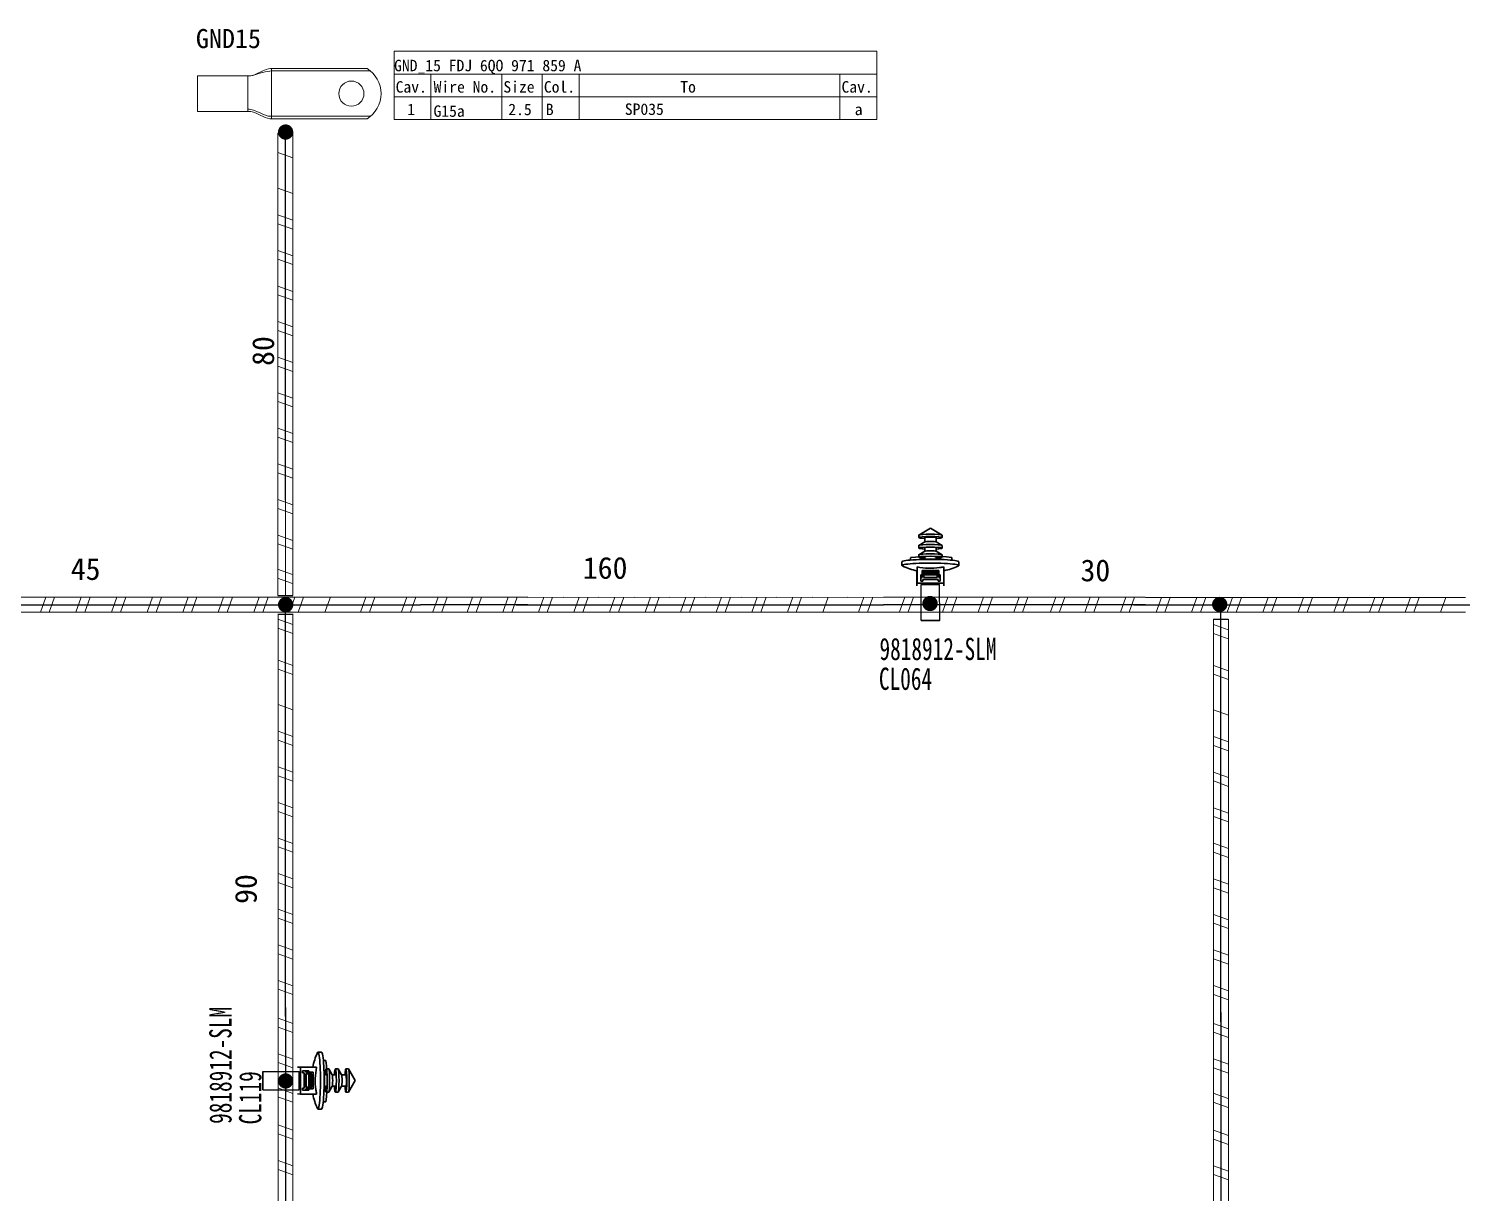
# Model space of a CAD drawing. Header units: millimetres. Extents: x 17 to 3784, y 12 to 1382.
# Drawn here: x 2142 to 2236.9, y 1043.8 to 1120.9 of the extents above; entities that cross this region are included whole.
import ezdxf

# ---------------------------------------------------------------- set-up
doc = ezdxf.new("R2010")
doc.units = ezdxf.units.MM
doc.layers.add('ENT', color=7, linetype='Continuous', lineweight=18)
doc.layers.add('粗实线层', color=7, linetype='Continuous', lineweight=35)
doc.styles.add('FangSong_GB2312_Style', font='simfang.ttf')
doc.styles.add('foton', font='', dxfattribs={"width": 0.7})
doc.styles.get('foton').set_extended_font_data('宋体')

msp = doc.modelspace()

# ---------------------------------------------------------------- hatches: boundary and pattern name
h = msp.add_hatch(color=0)
edge = h.paths.add_edge_path(flags=0)
edge.add_arc((2158.976, 1114.05), 0.507, 180, 540)
h = msp.add_hatch(color=0)
edge = h.paths.add_edge_path(flags=0)
edge.add_arc((2158.979, 1082.775), 0.507, 180, 540)
h = msp.add_hatch(color=0)
edge = h.paths.add_edge_path(flags=0)
edge.add_arc((2201.626, 1082.852), 0.507, 180, 540)
h = msp.add_hatch(color=0)
edge = h.paths.add_edge_path(flags=0)
edge.add_arc((2220.797, 1082.79), 0.507, 180, 540)
h = msp.add_hatch(color=0)
edge = h.paths.add_edge_path(flags=0)
edge.add_arc((2158.979, 1051.259), 0.507, 180, 540)

# ---------------------------------------------------------------- linework, layer by layer
msp.add_line((2158.469, 1113.986), (2159.449, 1113.986))
at = {"color": 0, "lineweight": 35, "ltscale": 0.017883}
for p, q in [((2200.876, 1087.375), (2200.876, 1087.216)), ((2202.427, 1087.375), (2202.427, 1087.216)), ((2163.125, 1052.061), (2162.966, 1052.061)), ((2163.125, 1050.51), (2162.966, 1050.51))]:
    msp.add_line(p, q, dxfattribs=at)
at = {"color": 0, "lineweight": 35, "ltscale": 0.10061}
for p, q in [((2201.652, 1087.839), (2200.885, 1087.385)), ((2163.589, 1051.285), (2163.135, 1052.052))]:
    msp.add_line(p, q, dxfattribs=at)
at = {"color": 0, "lineweight": 35, "ltscale": 0.100609}
for p, q in [((2201.652, 1087.839), (2202.419, 1087.385)), ((2163.589, 1051.285), (2163.135, 1050.518))]:
    msp.add_line(p, q, dxfattribs=at)
at = {"color": 0, "lineweight": 35, "ltscale": 0.019769}
for p, q in [((2200.876, 1086.692), (2200.876, 1086.517)), ((2202.427, 1086.692), (2202.427, 1086.517)), ((2162.442, 1052.061), (2162.267, 1052.061)), ((2162.442, 1050.51), (2162.267, 1050.51))]:
    msp.add_line(p, q, dxfattribs=at)
at = {"color": 0, "lineweight": 35, "ltscale": 0.051179}
for p, q in [((2201.275, 1086.933), (2200.885, 1086.702)), ((2202.029, 1086.933), (2202.419, 1086.702)), ((2162.683, 1051.662), (2162.452, 1052.052)), ((2162.683, 1050.909), (2162.452, 1050.518))]:
    msp.add_line(p, q, dxfattribs=at)
at = {"color": 0, "lineweight": 35, "ltscale": 0.032245}
for p, q in [((2201.271, 1087.216), (2201.271, 1086.931)), ((2202.033, 1087.216), (2202.033, 1086.931)), ((2162.966, 1051.666), (2162.681, 1051.666)), ((2162.966, 1050.905), (2162.681, 1050.905))]:
    msp.add_line(p, q, dxfattribs=at)
at = {"color": 0, "lineweight": 35, "ltscale": 0.029858}
for p, q in [((2201.271, 1086.576), (2201.271, 1086.311)), ((2202.033, 1086.576), (2202.033, 1086.311)), ((2162.326, 1051.666), (2162.061, 1051.666)), ((2162.326, 1050.905), (2162.061, 1050.905))]:
    msp.add_line(p, q, dxfattribs=at)
at = {"color": 0, "lineweight": 35, "ltscale": 0.027679}
for p, q in [((2199.769, 1085.366), (2199.769, 1085.611)), ((2203.534, 1085.366), (2203.534, 1085.611)), ((2161.116, 1053.168), (2161.361, 1053.168)), ((2161.116, 1049.403), (2161.361, 1049.403))]:
    msp.add_line(p, q, dxfattribs=at)
at = {"color": 0, "lineweight": 35, "ltscale": 0.018536}
for p, q in [((2200.876, 1086.073), (2200.876, 1085.909)), ((2161.823, 1052.061), (2161.659, 1052.061))]:
    msp.add_line(p, q, dxfattribs=at)
at = {"color": 0, "lineweight": 35, "ltscale": 0.051178}
for p, q in [((2201.275, 1086.314), (2200.885, 1086.083)), ((2162.064, 1051.662), (2161.833, 1052.052))]:
    msp.add_line(p, q, dxfattribs=at)
at = {"color": 0, "lineweight": 35, "ltscale": 0.02207}
for p, q in [((2201.271, 1085.967), (2201.271, 1085.772)), ((2202.033, 1085.967), (2202.033, 1085.772)), ((2161.718, 1051.666), (2161.522, 1051.666)), ((2161.718, 1050.905), (2161.522, 1050.905))]:
    msp.add_line(p, q, dxfattribs=at)
at = {"color": 0, "lineweight": 35, "ltscale": 0.051177}
for p, q in [((2202.029, 1086.314), (2202.419, 1086.083)), ((2162.064, 1050.909), (2161.833, 1050.518))]:
    msp.add_line(p, q, dxfattribs=at)
at = {"color": 0, "lineweight": 35, "ltscale": 0.01853}
for p, q in [((2202.427, 1086.073), (2202.427, 1085.909)), ((2161.823, 1050.51), (2161.659, 1050.51))]:
    msp.add_line(p, q, dxfattribs=at)
at = {"color": 0, "lineweight": 35, "ltscale": 0.113794}
for p, q in [((2200.762, 1085.021), (2200.762, 1084.013)), ((2160.771, 1052.176), (2159.763, 1052.176))]:
    msp.add_line(p, q, dxfattribs=at)
at = {"color": 0, "lineweight": 35, "ltscale": 0.120856}
for p, q in [((2200.77, 1084.206), (2200.77, 1085.277)), ((2202.542, 1084.205), (2202.542, 1085.276)), ((2159.956, 1052.167), (2161.027, 1052.167)), ((2159.956, 1050.395), (2161.026, 1050.395))]:
    msp.add_line(p, q, dxfattribs=at)
at = {"color": 0, "lineweight": 35, "ltscale": 0.047321}
for p, q in [((2201.014, 1084.758), (2201.014, 1084.338)), ((2202.298, 1084.757), (2202.298, 1084.338)), ((2160.508, 1051.924), (2160.088, 1051.924)), ((2160.507, 1050.639), (2160.088, 1050.639))]:
    msp.add_line(p, q, dxfattribs=at)
at = {"color": 0, "lineweight": 35, "ltscale": 0.010001}
for p, q in [((2201.102, 1084.758), (2201.014, 1084.758)), ((2202.298, 1084.757), (2202.21, 1084.757)), ((2160.508, 1051.835), (2160.508, 1051.924)), ((2160.507, 1050.639), (2160.507, 1050.728))]:
    msp.add_line(p, q, dxfattribs=at)
at = {"color": 0, "lineweight": 35, "ltscale": 0.009064}
for p, q in [((2201.094, 1084.565), (2201.014, 1084.565)), ((2160.315, 1051.843), (2160.315, 1051.924))]:
    msp.add_line(p, q, dxfattribs=at)
at = {"color": 0, "lineweight": 35, "ltscale": 0.021804}
for p, q in [((2201.094, 1084.565), (2201.102, 1084.758)), ((2202.201, 1084.851), (2202.21, 1085.044)), ((2202.201, 1084.564), (2202.21, 1084.757)), ((2202.29, 1084.564), (2202.298, 1084.757)), ((2200.77, 1084.206), (2200.762, 1084.013)), ((2202.542, 1084.205), (2202.534, 1084.012)), ((2159.956, 1052.167), (2159.763, 1052.176)), ((2160.315, 1051.843), (2160.508, 1051.835)), ((2159.956, 1050.395), (2159.763, 1050.404)), ((2160.314, 1050.736), (2160.507, 1050.728)), ((2160.314, 1050.647), (2160.507, 1050.639)), ((2160.601, 1050.736), (2160.794, 1050.728))]:
    msp.add_line(p, q, dxfattribs=at)
at = {"color": 0, "lineweight": 35, "ltscale": 0.032379}
for p, q in [((2201.102, 1085.044), (2201.102, 1084.758)), ((2160.794, 1051.835), (2160.508, 1051.835))]:
    msp.add_line(p, q, dxfattribs=at)
at = {"color": 0, "lineweight": 35, "ltscale": 0.124999}
for p, q in [((2201.102, 1085.044), (2202.21, 1085.044)), ((2160.794, 1051.835), (2160.794, 1050.728))]:
    msp.add_line(p, q, dxfattribs=at)
at = {"color": 0, "lineweight": 35, "ltscale": 0.012045}
for p, q in [((2201.102, 1084.851), (2201.209, 1084.851)), ((2160.601, 1051.835), (2160.601, 1051.728))]:
    msp.add_line(p, q, dxfattribs=at)
at = {"color": 0, "lineweight": 35, "ltscale": 0.004356}
for p, q in [((2201.21, 1084.967), (2201.208, 1084.929)), ((2160.717, 1051.728), (2160.679, 1051.729))]:
    msp.add_line(p, q, dxfattribs=at)
at = {"color": 0, "lineweight": 35, "ltscale": 0.023842}
for p, q in [((2201.208, 1084.929), (2201.21, 1084.717)), ((2160.679, 1051.729), (2160.467, 1051.727))]:
    msp.add_line(p, q, dxfattribs=at)
at = {"color": 0, "lineweight": 35, "ltscale": 0.1}
for p, q in [((2202.096, 1084.967), (2201.21, 1084.967)), ((2202.099, 1084.573), (2201.213, 1084.573)), ((2160.323, 1050.839), (2160.323, 1051.725)), ((2160.717, 1050.842), (2160.717, 1051.728))]:
    msp.add_line(p, q, dxfattribs=at)
at = {"color": 0, "lineweight": 35, "ltscale": 0.010273}
for p, q in [((2201.211, 1084.876), (2201.21, 1084.967)), ((2160.626, 1051.726), (2160.717, 1051.728))]:
    msp.add_line(p, q, dxfattribs=at)
at = {"color": 0, "lineweight": 35, "ltscale": 0.001513}
for p, q in [((2201.214, 1084.883), (2201.211, 1084.87)), ((2160.633, 1051.724), (2160.62, 1051.726))]:
    msp.add_line(p, q, dxfattribs=at)
at = {"color": 0, "lineweight": 35, "ltscale": 0.002853}
for p, q in [((2201.211, 1084.709), (2201.212, 1084.734)), ((2160.459, 1051.726), (2160.484, 1051.725))]:
    msp.add_line(p, q, dxfattribs=at)
at = {"color": 0, "lineweight": 35, "ltscale": 0.018183}
for p, q in [((2201.212, 1084.734), (2201.213, 1084.573)), ((2160.484, 1051.725), (2160.323, 1051.725))]:
    msp.add_line(p, q, dxfattribs=at)
at = {"color": 0, "lineweight": 35, "ltscale": 0.002181}
for p, q in [((2201.213, 1084.754), (2201.214, 1084.773)), ((2202.099, 1084.753), (2202.1, 1084.773)), ((2160.504, 1051.724), (2160.523, 1051.724)), ((2160.503, 1050.838), (2160.523, 1050.838))]:
    msp.add_line(p, q, dxfattribs=at)
at = {"color": 0, "lineweight": 35, "ltscale": 0.019922}
for p, q in [((2201.213, 1084.577), (2201.213, 1084.754)), ((2202.099, 1084.577), (2202.099, 1084.753)), ((2160.327, 1051.724), (2160.504, 1051.724)), ((2160.327, 1050.838), (2160.503, 1050.838))]:
    msp.add_line(p, q, dxfattribs=at)
at = {"color": 0, "lineweight": 35, "ltscale": 0.099999}
for p, q in [((2202.099, 1084.753), (2201.213, 1084.754)), ((2202.099, 1084.577), (2201.213, 1084.577)), ((2160.327, 1050.838), (2160.327, 1051.724)), ((2160.503, 1050.838), (2160.504, 1051.724))]:
    msp.add_line(p, q, dxfattribs=at)
at = {"color": 0, "lineweight": 35, "ltscale": 0.000439867}
for p, q in [((2201.213, 1084.573), (2201.213, 1084.577)), ((2160.323, 1051.725), (2160.327, 1051.724))]:
    msp.add_line(p, q, dxfattribs=at)
at = {"color": 0, "lineweight": 35, "ltscale": 0.099998}
for p, q in [((2202.1, 1084.883), (2201.214, 1084.883)), ((2202.1, 1084.773), (2201.214, 1084.773)), ((2160.523, 1050.838), (2160.523, 1051.724)), ((2160.633, 1050.838), (2160.633, 1051.724))]:
    msp.add_line(p, q, dxfattribs=at)
at = {"color": 0, "lineweight": 35, "ltscale": 0.012451}
for p, q in [((2201.214, 1084.773), (2201.214, 1084.883)), ((2202.1, 1084.773), (2202.1, 1084.883)), ((2201.146, 1084.338), (2201.146, 1084.449)), ((2202.165, 1084.338), (2202.165, 1084.448)), ((2160.088, 1051.791), (2160.199, 1051.791)), ((2160.523, 1051.724), (2160.633, 1051.724)), ((2160.088, 1050.772), (2160.198, 1050.772)), ((2160.523, 1050.838), (2160.633, 1050.838))]:
    msp.add_line(p, q, dxfattribs=at)
at = {"color": 0, "lineweight": 35, "ltscale": 0.009468}
for p, q in [((2202.097, 1084.883), (2202.096, 1084.967)), ((2160.633, 1050.84), (2160.717, 1050.842))]:
    msp.add_line(p, q, dxfattribs=at)
at = {"color": 0, "lineweight": 35, "ltscale": 0.000439834}
for p, q in [((2202.099, 1084.573), (2202.099, 1084.577)), ((2160.323, 1050.839), (2160.327, 1050.838))]:
    msp.add_line(p, q, dxfattribs=at)
at = {"color": 0, "lineweight": 35, "ltscale": 0.01149}
for p, q in [((2202.1, 1084.851), (2202.201, 1084.851)), ((2160.601, 1050.838), (2160.601, 1050.736))]:
    msp.add_line(p, q, dxfattribs=at)
at = {"color": 0, "lineweight": 35, "ltscale": 0.032373}
for p, q in [((2202.201, 1084.851), (2202.201, 1084.564)), ((2202.21, 1085.044), (2202.21, 1084.757)), ((2160.601, 1050.736), (2160.314, 1050.736)), ((2160.794, 1050.728), (2160.507, 1050.728))]:
    msp.add_line(p, q, dxfattribs=at)
at = {"color": 0, "lineweight": 35, "ltscale": 0.01}
for p, q in [((2202.29, 1084.564), (2202.201, 1084.564)), ((2160.314, 1050.647), (2160.314, 1050.736))]:
    msp.add_line(p, q, dxfattribs=at)
at = {"color": 0, "lineweight": 35, "ltscale": 0.025537}
for p, q in [((2202.29, 1084.564), (2202.29, 1084.338)), ((2160.314, 1050.647), (2160.088, 1050.647))]:
    msp.add_line(p, q, dxfattribs=at)
at = {"color": 0, "lineweight": 35, "ltscale": 0.199999}
for p, q in [((2202.542, 1084.205), (2200.77, 1084.206)), ((2159.956, 1050.395), (2159.956, 1052.167))]:
    msp.add_line(p, q, dxfattribs=at)
at = {"color": 0, "lineweight": 35, "ltscale": 0.015}
for p, q in [((2201.014, 1084.338), (2201.146, 1084.338)), ((2160.088, 1051.924), (2160.088, 1051.791))]:
    msp.add_line(p, q, dxfattribs=at)
at = {"color": 0}
for p, q in [((2201.043, 1081.729), (2201.043, 1084.119)), ((2202.265, 1081.729), (2202.262, 1084.118)), ((2158.456, 1083.376), (2159.445, 1083.376)), ((2158.483, 1082.156), (2159.46, 1082.156)), ((2220.391, 1081.811), (2221.367, 1081.811)), ((2157.479, 1051.894), (2159.869, 1051.894)), ((2157.479, 1050.672), (2159.869, 1050.675))]:
    msp.add_line(p, q, dxfattribs=at)
at = {"color": 0, "lineweight": 35, "ltscale": 0.137499}
for p, q in [((2202.262, 1084.118), (2201.043, 1084.119)), ((2202.265, 1081.729), (2201.043, 1081.729)), ((2157.479, 1050.672), (2157.479, 1051.894)), ((2159.869, 1050.675), (2159.869, 1051.894))]:
    msp.add_line(p, q, dxfattribs=at)
at = {"color": 0, "lineweight": 35, "ltscale": 0.012463}
for p, q in [((2201.142, 1084.338), (2201.146, 1084.449)), ((2160.088, 1051.795), (2160.199, 1051.791))]:
    msp.add_line(p, q, dxfattribs=at)
at = {"color": 0, "lineweight": 35, "ltscale": 0.114999}
for p, q in [((2201.146, 1084.449), (2202.165, 1084.448)), ((2160.199, 1051.791), (2160.198, 1050.772))]:
    msp.add_line(p, q, dxfattribs=at)
at = {"color": 0, "lineweight": 35, "ltscale": 0.014999}
for p, q in [((2202.165, 1084.338), (2202.298, 1084.338)), ((2160.088, 1050.772), (2160.088, 1050.639))]:
    msp.add_line(p, q, dxfattribs=at)
at = {"color": 7, "linetype": 'Continuous', "lineweight": 13}
for points in [[(2166.155, 1119.403), (2198.097, 1119.403)], [(2166.155, 1119.403), (2166.155, 1114.89)], [(2198.097, 1119.403), (2198.097, 1114.89)], [(2153.137, 1117.767), (2156.469, 1117.767), (2156.469, 1115.415), (2153.137, 1115.415), (2153.137, 1117.767)], [(2156.601, 1117.772), (2156.762, 1117.795), (2156.906, 1117.841), (2157.053, 1117.913), (2157.477, 1118.106), (2157.7, 1118.191), (2157.848, 1118.236), (2157.986, 1118.256), (2158.038, 1118.258)], [(2158.038, 1118.091), (2157.935, 1118.087), (2157.756, 1118.066), (2157.612, 1118.035), (2157.352, 1117.96), (2157.072, 1117.871), (2156.88, 1117.819), (2156.811, 1117.803), (2156.668, 1117.779)], [(2164.363, 1118.258), (2158.038, 1118.258), (2158.038, 1114.924), (2164.363, 1114.924)], [(2164.593, 1118.091), (2158.038, 1118.091)], [(2166.155, 1117.872), (2198.097, 1117.872)], [(2168.588, 1117.872), (2168.588, 1114.89)], [(2173.296, 1117.872), (2173.296, 1114.89)], [(2175.965, 1117.872), (2175.965, 1114.89)], [(2178.398, 1117.872), (2178.398, 1114.89)], [(2195.664, 1117.872), (2195.664, 1114.89)], [(2166.155, 1116.381), (2198.097, 1116.381)], [(2158.038, 1115.091), (2157.93, 1115.097), (2157.826, 1115.112), (2157.647, 1115.16), (2157.505, 1115.214), (2157.238, 1115.334), (2157.115, 1115.391), (2156.912, 1115.476), (2156.84, 1115.5), (2156.67, 1115.544), (2156.571, 1115.558), (2156.469, 1115.563)], [(2156.669, 1115.403), (2156.85, 1115.365), (2157.017, 1115.304), (2157.196, 1115.216), (2157.632, 1115.022), (2157.788, 1114.965), (2157.931, 1114.932), (2158.038, 1114.924)], [(2158.038, 1115.091), (2164.593, 1115.091)], [(2166.155, 1114.89), (2198.097, 1114.89)]]:
    msp.add_lwpolyline(points, dxfattribs=at)
at = {"color": 7, "linetype": 'Continuous', "lineweight": 0}
for points in [[(2158.47, 1111.632), (2158.469, 1113.986)], [(2159.449, 1113.986), (2159.45, 1111.632)], [(2158.469, 1112.691), (2159.45, 1112.338)], [(2158.47, 1109.277), (2158.469, 1111.632)], [(2159.449, 1111.632), (2159.45, 1109.277)], [(2158.469, 1110.337), (2159.45, 1109.984)], [(2158.47, 1106.923), (2158.469, 1109.277)], [(2159.449, 1109.277), (2159.45, 1106.923)], [(2158.469, 1108.571), (2159.45, 1108.218)], [(2158.469, 1107.983), (2159.45, 1107.629)], [(2158.47, 1104.569), (2158.469, 1106.923)], [(2159.449, 1106.923), (2159.45, 1104.569)], [(2158.469, 1106.217), (2159.45, 1105.864)], [(2158.469, 1105.628), (2159.45, 1105.275)], [(2158.47, 1102.214), (2158.469, 1104.569)], [(2159.449, 1104.569), (2159.45, 1102.214)], [(2158.469, 1103.862), (2159.45, 1103.509)], [(2158.469, 1103.274), (2159.45, 1102.921)], [(2158.47, 1099.86), (2158.469, 1102.214)], [(2159.449, 1102.214), (2159.45, 1099.86)], [(2158.469, 1101.508), (2159.45, 1101.155)], [(2158.469, 1100.919), (2159.45, 1100.566)], [(2158.469, 1099.154), (2159.45, 1098.801)], [(2158.469, 1098.565), (2159.45, 1098.212)]]:
    msp.add_lwpolyline(points, dxfattribs=at)
at = {"color": 0, "linetype": 'Continuous', "lineweight": 13}
for points in [[(2158.959, 1113.986), (2158.959, 1090.476)], [(2158.959, 1090.441), (2158.959, 1083.347)], [(2165.585, 1082.773), (2142.074, 1082.773)], [(2174.994, 1082.771), (2167.901, 1082.771)], [(2198.539, 1082.771), (2175.029, 1082.771)], [(2215.871, 1082.771), (2198.539, 1082.771)], [(2239.418, 1082.769), (2215.908, 1082.769)], [(2158.974, 1079.811), (2158.974, 1056.3)], [(2220.881, 1079.466), (2220.881, 1055.955)], [(2158.973, 1056.118), (2158.973, 1038.787)], [(2220.881, 1055.773), (2220.881, 1038.442)]]:
    msp.add_lwpolyline(points, dxfattribs=at)
at = {"color": 0, "linetype": 'Continuous', "lineweight": 25}
for points in [[(2158.959, 1089.69), (2158.959, 1113.986)], [(2141.289, 1082.773), (2167.911, 1082.773)], [(2158.974, 1055.515), (2158.974, 1083.035)], [(2175.003, 1082.771), (2167.901, 1082.771)], [(2174.243, 1082.771), (2198.539, 1082.771)], [(2215.879, 1082.771), (2198.539, 1082.771)], [(2215.122, 1082.769), (2239.418, 1082.769)], [(2220.881, 1055.17), (2220.881, 1082.74)], [(2158.973, 1056.127), (2158.973, 1038.787)], [(2220.881, 1055.782), (2220.881, 1038.442)]]:
    msp.add_lwpolyline(points, dxfattribs=at)
at = {"color": 0, "linetype": 'Continuous', "lineweight": 0}
for points in [[(2158.47, 1097.506), (2158.469, 1099.86)], [(2159.449, 1099.86), (2159.45, 1097.506)], [(2158.47, 1095.151), (2158.469, 1097.506)], [(2159.449, 1097.506), (2159.45, 1095.151)], [(2158.469, 1096.799), (2159.45, 1096.446)], [(2158.469, 1096.211), (2159.45, 1095.858)], [(2158.47, 1092.797), (2158.469, 1095.151)], [(2159.449, 1095.151), (2159.45, 1092.797)], [(2158.469, 1094.445), (2159.45, 1094.092)], [(2158.469, 1093.856), (2159.45, 1093.503)], [(2158.47, 1090.443), (2158.469, 1092.797)], [(2159.449, 1092.797), (2159.45, 1090.443)], [(2158.469, 1092.091), (2159.45, 1091.737)], [(2158.469, 1091.502), (2159.45, 1091.149)], [(2158.469, 1088.089), (2158.469, 1090.443)], [(2159.45, 1090.443), (2159.45, 1088.089)], [(2159.45, 1089.384), (2158.469, 1089.737)], [(2159.45, 1088.795), (2158.469, 1089.148)], [(2158.469, 1085.735), (2158.469, 1088.089)], [(2159.45, 1087.03), (2158.469, 1087.383)], [(2159.45, 1088.089), (2159.45, 1085.735)], [(2159.45, 1086.441), (2158.469, 1086.794)], [(2158.469, 1083.38), (2158.469, 1085.735)], [(2159.45, 1085.735), (2159.45, 1083.38)], [(2159.43, 1084.763), (2158.449, 1085.116)], [(2159.43, 1084.174), (2158.449, 1084.527)], [(2139.541, 1083.264), (2142.438, 1083.264)], [(2142.041, 1083.262), (2144.396, 1083.263)], [(2143.101, 1083.263), (2142.748, 1082.282)], [(2143.689, 1083.263), (2143.336, 1082.282)], [(2144.396, 1083.262), (2146.75, 1083.263)], [(2145.455, 1083.263), (2145.102, 1082.282)], [(2146.044, 1083.263), (2145.691, 1082.282)], [(2146.75, 1083.262), (2149.104, 1083.263)], [(2147.809, 1083.263), (2147.456, 1082.282)], [(2148.398, 1083.263), (2148.045, 1082.282)], [(2149.104, 1083.262), (2151.459, 1083.263)], [(2150.164, 1083.263), (2149.811, 1082.282)], [(2150.752, 1083.263), (2150.399, 1082.282)], [(2151.459, 1083.262), (2153.813, 1083.263)], [(2152.518, 1083.263), (2152.165, 1082.282)], [(2153.107, 1083.263), (2152.754, 1082.282)], [(2153.813, 1083.262), (2156.167, 1083.263)], [(2154.873, 1083.263), (2154.519, 1082.282)], [(2155.461, 1083.263), (2155.108, 1082.282)], [(2156.167, 1083.262), (2158.522, 1083.263)], [(2157.227, 1083.263), (2156.874, 1082.282)], [(2157.815, 1083.263), (2157.462, 1082.282)], [(2158.522, 1083.262), (2160.876, 1083.263)], [(2159.581, 1083.263), (2159.228, 1082.282)], [(2160.17, 1083.263), (2159.817, 1082.282)], [(2160.876, 1083.262), (2163.23, 1083.263)], [(2161.936, 1083.263), (2161.582, 1082.282)], [(2163.23, 1083.262), (2165.585, 1083.263)], [(2164.29, 1083.263), (2163.937, 1082.282)], [(2164.878, 1083.263), (2164.527, 1082.282)], [(2165.585, 1083.263), (2167.939, 1083.263)], [(2166.645, 1082.294), (2166.998, 1083.275)], [(2167.233, 1082.294), (2167.587, 1083.275)], [(2167.933, 1083.262), (2170.288, 1083.262)], [(2168.727, 1082.3), (2169.08, 1083.281)], [(2169.316, 1082.3), (2169.669, 1083.281)], [(2170.288, 1083.262), (2172.642, 1083.262)], [(2170.994, 1082.281), (2171.347, 1083.262)], [(2171.583, 1082.281), (2171.936, 1083.262)], [(2172.642, 1083.262), (2174.997, 1083.262)], [(2173.348, 1082.281), (2173.702, 1083.262)], [(2173.937, 1082.281), (2174.29, 1083.262)], [(2174.996, 1083.261), (2177.35, 1083.262)], [(2176.055, 1083.262), (2175.702, 1082.281)], [(2176.644, 1083.262), (2176.291, 1082.281)], [(2177.35, 1083.261), (2179.704, 1083.262)], [(2178.41, 1083.262), (2178.056, 1082.281)], [(2178.998, 1083.262), (2178.645, 1082.281)], [(2179.704, 1083.261), (2182.059, 1083.262)], [(2180.764, 1083.262), (2180.411, 1082.281)], [(2181.353, 1083.262), (2180.999, 1082.281)], [(2182.059, 1083.261), (2184.413, 1083.262)], [(2183.118, 1083.262), (2182.765, 1082.281)], [(2183.707, 1083.262), (2183.354, 1082.281)], [(2184.413, 1083.261), (2186.768, 1083.262)], [(2185.473, 1083.262), (2185.119, 1082.281)], [(2186.061, 1083.262), (2185.708, 1082.281)], [(2186.768, 1083.261), (2189.122, 1083.262)], [(2187.827, 1083.262), (2187.474, 1082.281)], [(2188.416, 1083.262), (2188.062, 1082.281)], [(2189.122, 1083.261), (2191.476, 1083.262)], [(2190.181, 1083.262), (2189.828, 1082.281)], [(2190.77, 1083.262), (2190.417, 1082.281)], [(2191.476, 1083.261), (2193.831, 1083.262)], [(2192.536, 1083.262), (2192.183, 1082.281)], [(2193.124, 1083.262), (2192.771, 1082.281)], [(2193.831, 1083.261), (2196.185, 1083.262)], [(2194.89, 1083.262), (2194.537, 1082.281)], [(2196.185, 1083.261), (2198.539, 1083.262)], [(2197.244, 1083.262), (2196.891, 1082.281)], [(2197.833, 1083.262), (2197.481, 1082.281)], [(2198.539, 1083.262), (2200.894, 1083.262)], [(2199.599, 1082.293), (2199.953, 1083.274)], [(2200.188, 1082.293), (2200.541, 1083.274)], [(2200.739, 1083.262), (2204.101, 1083.262)], [(2202.453, 1082.281), (2202.807, 1083.262)], [(2203.042, 1082.281), (2203.395, 1083.262)], [(2204.101, 1083.262), (2206.456, 1083.262)], [(2204.808, 1082.281), (2205.161, 1083.262)], [(2205.396, 1082.281), (2205.749, 1083.262)], [(2206.456, 1083.262), (2208.81, 1083.262)], [(2207.162, 1082.281), (2207.515, 1083.262)], [(2207.751, 1082.281), (2208.104, 1083.262)], [(2208.81, 1083.262), (2211.164, 1083.262)], [(2209.604, 1082.3), (2209.957, 1083.281)], [(2210.193, 1082.3), (2210.546, 1083.281)], [(2211.164, 1083.262), (2213.519, 1083.262)], [(2211.871, 1082.281), (2212.224, 1083.262)], [(2212.459, 1082.281), (2212.813, 1083.262)], [(2213.519, 1083.262), (2215.873, 1083.262)], [(2214.225, 1082.281), (2214.578, 1083.262)], [(2214.814, 1082.281), (2215.167, 1083.262)], [(2215.875, 1083.258), (2218.229, 1083.259)], [(2216.934, 1083.259), (2216.581, 1082.278)], [(2217.523, 1083.259), (2217.17, 1082.278)], [(2218.229, 1083.258), (2220.584, 1083.259)], [(2219.289, 1083.259), (2218.936, 1082.278)], [(2219.877, 1083.259), (2219.524, 1082.278)], [(2220.584, 1083.258), (2222.938, 1083.259)], [(2221.643, 1083.259), (2221.29, 1082.278)], [(2222.232, 1083.259), (2221.878, 1082.278)], [(2222.938, 1083.258), (2225.292, 1083.259)], [(2223.997, 1083.259), (2223.644, 1082.278)], [(2224.586, 1083.259), (2224.233, 1082.278)], [(2225.292, 1083.258), (2227.647, 1083.259)], [(2226.352, 1083.259), (2225.999, 1082.278)], [(2226.94, 1083.259), (2226.587, 1082.278)], [(2227.647, 1083.258), (2230.001, 1083.259)], [(2228.706, 1083.259), (2228.353, 1082.278)], [(2229.295, 1083.259), (2228.942, 1082.278)], [(2230.001, 1083.258), (2232.355, 1083.259)], [(2231.06, 1083.259), (2230.707, 1082.278)], [(2231.649, 1083.259), (2231.296, 1082.278)], [(2232.355, 1083.258), (2234.71, 1083.259)], [(2233.415, 1083.259), (2233.062, 1082.278)], [(2234.003, 1083.259), (2233.65, 1082.278)], [(2234.71, 1083.258), (2237.064, 1083.259)], [(2235.769, 1083.259), (2235.416, 1082.278)], [(2142.181, 1082.283), (2139.541, 1082.283)], [(2144.396, 1082.283), (2142.041, 1082.282)], [(2146.75, 1082.283), (2144.396, 1082.282)], [(2149.104, 1082.283), (2146.75, 1082.282)], [(2151.459, 1082.283), (2149.104, 1082.282)], [(2153.813, 1082.283), (2151.459, 1082.282)], [(2156.167, 1082.283), (2153.813, 1082.282)], [(2158.522, 1082.283), (2156.167, 1082.282)], [(2159.452, 1081.46), (2158.471, 1081.813)], [(2158.483, 1079.811), (2158.483, 1082.165)], [(2160.876, 1082.283), (2158.522, 1082.282)], [(2159.464, 1082.165), (2159.464, 1079.811)], [(2163.23, 1082.283), (2160.876, 1082.282)], [(2165.585, 1082.283), (2163.23, 1082.282)], [(2167.939, 1082.282), (2165.585, 1082.282)], [(2170.288, 1082.281), (2167.933, 1082.281)], [(2172.642, 1082.281), (2170.288, 1082.281)], [(2174.997, 1082.281), (2172.642, 1082.281)], [(2177.35, 1082.282), (2174.996, 1082.281)], [(2179.704, 1082.282), (2177.35, 1082.281)], [(2182.059, 1082.282), (2179.704, 1082.281)], [(2184.413, 1082.282), (2182.059, 1082.281)], [(2186.768, 1082.282), (2184.413, 1082.281)], [(2189.122, 1082.282), (2186.768, 1082.281)], [(2191.476, 1082.282), (2189.122, 1082.281)], [(2193.831, 1082.282), (2191.476, 1082.281)], [(2196.185, 1082.282), (2193.831, 1082.281)], [(2198.539, 1082.282), (2196.185, 1082.281)], [(2200.894, 1082.281), (2198.539, 1082.281)], [(2204.101, 1082.281), (2200.658, 1082.281)], [(2206.456, 1082.281), (2204.101, 1082.281)], [(2208.81, 1082.281), (2206.456, 1082.281)], [(2211.164, 1082.281), (2208.81, 1082.281)], [(2213.519, 1082.281), (2211.164, 1082.281)], [(2215.873, 1082.281), (2213.519, 1082.281)], [(2218.229, 1082.28), (2215.875, 1082.278)], [(2220.584, 1082.28), (2218.229, 1082.278)], [(2220.391, 1079.466), (2220.391, 1081.82)], [(2222.938, 1082.28), (2220.584, 1082.278)], [(2221.372, 1081.82), (2221.372, 1079.466)], [(2225.292, 1082.28), (2222.938, 1082.278)], [(2227.647, 1082.28), (2225.292, 1082.278)], [(2230.001, 1082.28), (2227.647, 1082.278)], [(2232.355, 1082.28), (2230.001, 1082.278)], [(2234.71, 1082.28), (2232.355, 1082.278)], [(2237.064, 1082.28), (2234.71, 1082.278)], [(2159.452, 1080.871), (2158.471, 1081.224)], [(2221.359, 1081.115), (2220.378, 1081.468)], [(2221.359, 1080.526), (2220.378, 1080.879)], [(2158.484, 1077.457), (2158.483, 1079.811)], [(2159.463, 1079.811), (2159.464, 1077.457)], [(2158.483, 1079.105), (2159.464, 1078.753)], [(2220.392, 1077.112), (2220.391, 1079.466)], [(2221.37, 1079.466), (2221.372, 1077.112)], [(2158.483, 1078.516), (2159.464, 1078.163)], [(2220.391, 1078.76), (2221.372, 1078.408)], [(2220.391, 1078.171), (2221.372, 1077.818)], [(2158.484, 1075.102), (2158.483, 1077.457)], [(2159.463, 1077.457), (2159.464, 1075.102)], [(2220.392, 1074.757), (2220.391, 1077.112)], [(2221.37, 1077.112), (2221.372, 1074.757)], [(2158.483, 1076.162), (2159.464, 1075.809)], [(2158.484, 1072.748), (2158.483, 1075.102)], [(2159.463, 1075.102), (2159.464, 1072.748)], [(2220.391, 1075.817), (2221.372, 1075.463)], [(2158.483, 1074.396), (2159.464, 1074.043)], [(2220.392, 1072.403), (2220.391, 1074.757)], [(2221.37, 1074.757), (2221.372, 1072.403)], [(2158.483, 1073.807), (2159.464, 1073.454)], [(2220.391, 1074.051), (2221.372, 1073.698)], [(2220.391, 1073.462), (2221.372, 1073.109)], [(2158.484, 1070.394), (2158.483, 1072.748)], [(2159.463, 1072.748), (2159.464, 1070.394)], [(2220.392, 1070.048), (2220.391, 1072.403)], [(2221.37, 1072.403), (2221.372, 1070.048)], [(2158.483, 1072.042), (2159.464, 1071.688)], [(2158.483, 1071.453), (2159.464, 1071.1)], [(2220.391, 1071.697), (2221.372, 1071.343)], [(2158.484, 1068.039), (2158.483, 1070.394)], [(2159.463, 1070.394), (2159.464, 1068.039)], [(2220.391, 1071.108), (2221.372, 1070.755)], [(2158.483, 1069.687), (2159.464, 1069.334)], [(2220.392, 1067.694), (2220.391, 1070.048)], [(2220.391, 1069.342), (2221.372, 1068.989)], [(2221.37, 1070.048), (2221.372, 1067.694)], [(2158.483, 1069.099), (2159.464, 1068.746)], [(2220.391, 1068.754), (2221.372, 1068.4)], [(2158.484, 1065.685), (2158.483, 1068.039)], [(2159.463, 1068.039), (2159.464, 1065.685)], [(2220.392, 1065.34), (2220.391, 1067.694)], [(2221.37, 1067.694), (2221.372, 1065.34)], [(2158.483, 1067.333), (2159.464, 1066.98)], [(2158.483, 1066.744), (2159.464, 1066.391)], [(2220.391, 1066.988), (2221.372, 1066.635)], [(2158.484, 1063.331), (2158.483, 1065.685)], [(2159.463, 1065.685), (2159.464, 1063.331)], [(2220.391, 1066.399), (2221.372, 1066.046)], [(2158.483, 1064.979), (2159.464, 1064.625)], [(2220.392, 1062.985), (2220.391, 1065.34)], [(2220.391, 1064.633), (2221.372, 1064.28)], [(2221.37, 1065.34), (2221.372, 1062.985)], [(2158.483, 1064.39), (2159.464, 1064.037)], [(2220.391, 1064.045), (2221.372, 1063.692)], [(2158.484, 1060.976), (2158.483, 1063.331)], [(2159.463, 1063.331), (2159.464, 1060.976)], [(2220.392, 1060.631), (2220.391, 1062.985)], [(2221.37, 1062.985), (2221.372, 1060.631)], [(2158.483, 1062.624), (2159.464, 1062.271)], [(2158.483, 1062.036), (2159.464, 1061.682)], [(2220.391, 1062.279), (2221.372, 1061.926)], [(2158.484, 1058.622), (2158.483, 1060.976)], [(2159.463, 1060.976), (2159.464, 1058.622)], [(2220.391, 1061.691), (2221.372, 1061.337)], [(2158.483, 1060.27), (2159.464, 1059.917)], [(2220.392, 1058.277), (2220.391, 1060.631)], [(2220.391, 1059.925), (2221.372, 1059.572)], [(2221.37, 1060.631), (2221.372, 1058.277)], [(2158.483, 1059.681), (2159.464, 1059.328)], [(2220.391, 1059.336), (2221.372, 1058.983)], [(2158.484, 1056.267), (2158.483, 1058.622)], [(2159.463, 1058.622), (2159.464, 1056.267)], [(2220.392, 1055.922), (2220.391, 1058.277)], [(2221.37, 1058.277), (2221.372, 1055.922)], [(2158.483, 1057.915), (2159.464, 1057.562)], [(2158.483, 1057.327), (2159.464, 1056.974)], [(2220.391, 1057.57), (2221.372, 1057.217)], [(2158.483, 1053.767), (2158.483, 1056.664)], [(2159.464, 1056.407), (2159.464, 1053.767)], [(2220.39, 1053.422), (2220.39, 1056.319)], [(2220.391, 1056.982), (2221.372, 1056.629)], [(2221.371, 1056.062), (2221.371, 1053.422)], [(2159.464, 1055.062), (2158.483, 1055.415)], [(2159.464, 1054.473), (2158.483, 1054.826)], [(2221.371, 1054.717), (2220.39, 1055.07)], [(2221.371, 1054.128), (2220.39, 1054.481)], [(2158.483, 1051.412), (2158.483, 1053.767)], [(2159.464, 1053.767), (2159.464, 1051.412)], [(2220.39, 1051.067), (2220.39, 1053.422)], [(2221.371, 1053.422), (2221.371, 1051.067)], [(2159.464, 1052.707), (2158.483, 1053.06)], [(2159.464, 1052.119), (2158.483, 1052.472)], [(2221.371, 1052.362), (2220.39, 1052.715)], [(2158.483, 1049.058), (2158.483, 1051.412)], [(2159.464, 1051.412), (2159.464, 1049.058)], [(2221.371, 1051.774), (2220.39, 1052.127)], [(2159.444, 1050.44), (2158.463, 1050.794)], [(2221.352, 1050.095), (2220.371, 1050.449)], [(2220.39, 1048.713), (2220.39, 1051.067)], [(2221.371, 1051.067), (2221.371, 1048.713)], [(2159.444, 1049.852), (2158.463, 1050.205)], [(2221.352, 1049.507), (2220.371, 1049.86)], [(2158.483, 1046.704), (2158.483, 1049.058)], [(2159.464, 1049.058), (2159.464, 1046.704)], [(2220.39, 1046.359), (2220.39, 1048.713)], [(2221.371, 1048.713), (2221.371, 1046.359)], [(2159.464, 1047.999), (2158.483, 1048.352)], [(2159.464, 1047.41), (2158.483, 1047.763)], [(2221.371, 1047.653), (2220.39, 1048.007)], [(2158.483, 1044.349), (2158.483, 1046.704)], [(2159.464, 1046.704), (2159.464, 1044.349)], [(2221.371, 1047.065), (2220.39, 1047.418)], [(2159.464, 1045.644), (2158.483, 1045.997)], [(2220.39, 1044.004), (2220.39, 1046.359)], [(2221.371, 1045.299), (2220.39, 1045.652)], [(2221.371, 1046.359), (2221.371, 1044.004)], [(2159.464, 1045.056), (2158.483, 1045.409)], [(2221.371, 1044.711), (2220.39, 1045.064)], [(2158.483, 1040.987), (2158.483, 1044.349)], [(2159.464, 1044.349), (2159.464, 1040.906)], [(2220.39, 1040.642), (2220.39, 1044.004)], [(2221.371, 1044.004), (2221.371, 1040.561)]]:
    msp.add_lwpolyline(points, dxfattribs=at)
at = {"color": 0, "lineweight": 35}
for points in [[(2200.764, 1085.021), (2200.764, 1085.021), (2200.765, 1085.022), (2200.765, 1085.028), (2200.77, 1085.277)], [(2160.771, 1052.173), (2160.771, 1052.173), (2160.772, 1052.172), (2160.779, 1052.172), (2161.027, 1052.167)]]:
    msp.add_lwpolyline(points, dxfattribs=at)
at = {"color": 7, "linetype": 'Continuous', "lineweight": 13}
msp.add_circle((2163.33, 1116.591), 0.833, dxfattribs=at)
for centre, radius, start, end in [((2156.473, 1119.381), 1.615, 270, 277), ((2163.33, 1116.591), 1.961, 302, 58), ((2156.467, 1113.846), 1.57, 83, 90), ((2156.475, 1113.82), 1.595, 83, 90)]:
    msp.add_arc(centre, radius, start, end, dxfattribs=at)
at = {"color": 0, "lineweight": 35}
for centre, radius, start, end in [((2201.652, 1089.361), 4.43, 245.32043, 258.44492), ((2201.657, 1089.49), 4.305, 258.10641, 278.06008), ((2201.657, 1089.488), 4.303, 278.06077, 281.8594), ((2201.652, 1089.361), 4.43, 281.59256, 294.68064), ((2165.111, 1051.285), 4.43, 155.32043, 168.44492), ((2165.24, 1051.28), 4.305, 168.10641, 188.06008), ((2165.111, 1051.286), 4.43, 191.59256, 204.68064), ((2165.238, 1051.28), 4.303, 188.06077, 191.8594)]:
    msp.add_arc(centre, radius, start, end, dxfattribs=at)
for centre, major_axis, ratio, start_param, end_param in [((2201.652, 1087.375), (0.775, 0), 0.087133, 2.995504, 3.141552), ((2201.652, 1087.375), (0.775, 0), 0.087133, 0.14609, 2.995504), ((2201.652, 1087.375), (0.775, 0), 0.087133, 6.283145, 6.429275), ((2201.652, 1087.216), (0.775, 0), 0.087133, 6.283145, 9.424737), ((2201.652, 1087.216), (0.775, 0), 0.087133, 3.141552, 4.198784), ((2201.652, 1086.692), (0.775, 0), 0.087133, 2.995504, 3.141552), ((2201.652, 1086.517), (0.775, 0), 0.087133, 2.995504, 3.141552), ((2201.652, 1086.517), (0.775, 0), 0.087133, 3.141552, 4.198784), ((2201.652, 1086.692), (0.775, 0), 0.087133, 0.14609, 2.995504), ((2201.652, 1086.517), (0.775, 0), 0.087133, 0.14609, 2.995504), ((2201.652, 1087.216), (0.381, 0), 0.087133, 1.067052, 3.141552), ((2201.652, 1086.928), (0.381, 0), 0.087133, 0.14609, 2.995504), ((2201.652, 1087.216), (0.381, 0), 0.087133, 6.283145, 7.350238), ((2201.652, 1087.216), (0.775, 0), 0.087133, 5.225993, 6.283145), ((2201.652, 1086.517), (0.775, 0), 0.087133, 5.225993, 6.283145), ((2201.652, 1086.692), (0.775, 0), 0.087133, 6.283145, 6.429275), ((2201.652, 1086.517), (0.775, 0), 0.087133, 6.283145, 6.429275), ((2201.652, 1085.611), (-1.883, 0), 0.087133, 4.208645, 6.279441), ((2201.652, 1085.611), (1.883, 0), 0.087133, 3.137849, 3.141636), ((2201.652, 1085.366), (1.883, 0), 0.087133, 1.067052, 3.141614), ((2201.652, 1086.073), (0.775, 0), 0.087133, 2.995504, 3.141552), ((2201.652, 1085.909), (0.775, 0), 0.087133, 2.995504, 3.141552), ((2201.652, 1085.909), (0.775, 0), 0.087133, 3.141552, 4.198784), ((2201.652, 1086.073), (0.775, 0), 0.087133, 0.14609, 2.995504), ((2201.652, 1085.909), (0.775, 0), 0.087133, 0.14609, 2.995504), ((2201.652, 1086.309), (0.381, 0), 0.087133, 0.14609, 2.995504), ((2201.652, 1085.766), (0.381, 0), 0.087133, 0.183505, 2.958112), ((2201.652, 1085.909), (0.775, 0), 0.087133, 5.225993, 6.283145), ((2201.652, 1086.073), (0.775, 0), 0.087133, 6.283145, 6.429275), ((2201.652, 1085.909), (0.775, 0), 0.087133, 6.283145, 6.429275), ((2201.652, 1085.611), (1.883, 0), 0.087133, 0, 1.067052), ((2201.652, 1085.366), (-1.883, 0), 0.087133, 3.141636, 4.208645), ((2201.652, 1085.366), (1.883, 0), 0.087133, 3.141614, 3.329066), ((2201.211, 1084.93), (0, -0.221), 0.00373, 5.995159, 6.283185), ((2201.211, 1085.092), (0, -0.221), 0.00373, 6.048679, 6.283185), ((2201.211, 1084.93), (0, -0.221), 0.00373, 0, 0.087245), ((2201.652, 1085.366), (-1.883, 0), 0.087133, 2.954112, 3.141636), ((2161.116, 1051.285), (0, -1.883), 0.087133, 3.141614, 3.329066), ((2161.116, 1051.285), (0, -1.883), 0.087133, 1.067052, 3.141614), ((2161.361, 1051.285), (0, -1.883), 0.087133, 3.137849, 3.141636), ((2161.361, 1051.285), (0, 1.883), 0.087133, 4.208645, 6.279441), ((2160.68, 1051.726), (-0.221, 0), 0.00373, 5.995159, 6.283185), ((2160.68, 1051.726), (-0.221, 0), 0.00373, 0, 0.087245), ((2160.842, 1051.726), (-0.221, 0), 0.00373, 6.048679, 6.283185), ((2161.516, 1051.285), (0, -0.381), 0.087133, 0.183505, 2.958112), ((2161.659, 1051.285), (0, -0.775), 0.087133, 3.141552, 4.198784), ((2161.659, 1051.285), (0, -0.775), 0.087133, 2.995504, 3.141552), ((2161.659, 1051.285), (0, -0.775), 0.087133, 0.14609, 2.995504), ((2161.823, 1051.285), (0, -0.775), 0.087133, 2.995504, 3.141552), ((2161.823, 1051.285), (0, -0.775), 0.087133, 0.14609, 2.995504), ((2162.059, 1051.285), (0, -0.381), 0.087133, 0.14609, 2.995504), ((2162.267, 1051.285), (0, -0.775), 0.087133, 3.141552, 4.198784), ((2162.267, 1051.285), (0, -0.775), 0.087133, 2.995504, 3.141552), ((2162.267, 1051.285), (0, -0.775), 0.087133, 0.14609, 2.995504), ((2162.442, 1051.285), (0, -0.775), 0.087133, 2.995504, 3.141552), ((2162.442, 1051.285), (0, -0.775), 0.087133, 0.14609, 2.995504), ((2162.678, 1051.285), (0, -0.381), 0.087133, 0.14609, 2.995504), ((2162.966, 1051.285), (0, -0.775), 0.087133, 3.141552, 4.198784), ((2162.966, 1051.285), (0, -0.775), 0.087133, 6.283145, 9.424737), ((2162.966, 1051.285), (0, -0.381), 0.087133, 1.067052, 3.141552), ((2163.125, 1051.285), (0, -0.775), 0.087133, 2.995504, 3.141552), ((2163.125, 1051.285), (0, -0.775), 0.087133, 0.14609, 2.995504), ((2161.116, 1051.285), (0, 1.883), 0.087133, 3.141636, 4.208645), ((2161.361, 1051.285), (0, -1.883), 0.087133, 0, 1.067052), ((2161.659, 1051.285), (0, -0.775), 0.087133, 5.225993, 6.283145), ((2161.659, 1051.285), (0, -0.775), 0.087133, 6.283145, 6.429275), ((2161.823, 1051.285), (0, -0.775), 0.087133, 6.283145, 6.429275), ((2162.267, 1051.285), (0, -0.775), 0.087133, 5.225993, 6.283145), ((2162.267, 1051.285), (0, -0.775), 0.087133, 6.283145, 6.429275), ((2162.442, 1051.285), (0, -0.775), 0.087133, 6.283145, 6.429275), ((2162.966, 1051.285), (0, -0.775), 0.087133, 5.225993, 6.283145), ((2162.966, 1051.285), (0, -0.381), 0.087133, 6.283145, 7.350238), ((2163.125, 1051.285), (0, -0.775), 0.087133, 6.283145, 6.429275), ((2161.116, 1051.285), (0, 1.883), 0.087133, 2.954112, 3.141636)]:
    msp.add_ellipse(centre, major_axis=major_axis, ratio=ratio, start_param=start_param, end_param=end_param, dxfattribs=at)
at = {"layer": '粗实线层', "color": 0}
for p, q in [((2200.33, 1085.886), (2200.33, 1085.728)), ((2203.058, 1085.72), (2203.058, 1085.895)), ((2161.636, 1052.607), (2161.478, 1052.607)), ((2161.47, 1049.879), (2161.645, 1049.879))]:
    msp.add_line(p, q, dxfattribs=at)
for centre, start, end in [((2201.729, 1075.118), 82.96956, 97.40287), ((2150.868, 1051.208), 352.96956, 7.40287)]:
    msp.add_arc(centre, 10.859, start, end, dxfattribs=at)

# ---------------------------------------------------------------- texts
at = {"color": 0, "linetype": 'Continuous', "style": 'FangSong_GB2312_Style'}
for s, height, p in [('GND15', 1.2655, (2153.038, 1119.605)), ('45', 1.4467, (2144.756, 1084.413)), ('160', 1.4467, (2178.648, 1084.489)), ('30', 1.4467, (2211.581, 1084.324))]:
    msp.add_text(s, height=height, dxfattribs=at).set_placement(p)
at = {"color": 7, "linetype": 'Continuous', "style": 'FangSong_GB2312_Style'}
for s, height, p in [('GND_15 FDJ 6QO 971 859 A', 0.75928, (2166.155, 1118.072)), ('Cav.', 0.7593, (2166.258, 1116.659)), ('Wire No.', 0.7593, (2168.772, 1116.659)), ('Size', 0.7593, (2173.387, 1116.659)), ('Col.', 0.7593, (2176.068, 1116.659)), ('To', 0.7593, (2185.096, 1116.659)), ('Cav.', 0.7593, (2195.767, 1116.659)), ('1', 0.759, (2167.028, 1115.168)), ('G15a', 0.7593, (2168.764, 1115.059)), ('2.5', 0.7593, (2173.714, 1115.168)), ('B', 0.759, (2176.199, 1115.168)), ('SP035', 0.7593, (2181.425, 1115.184)), ('a', 0.759, (2196.641, 1115.168))]:
    msp.add_text(s, height=height, dxfattribs=at).set_placement(p)
msp.add_text('80', height=1.4467, rotation=90, dxfattribs=at).set_placement((2158.21, 1098.575))
at = {"color": 0, "linetype": 'Continuous', "style": 'FangSong_GB2312_Style'}
msp.add_text('90', height=1.4467, rotation=90, dxfattribs=at).set_placement((2157.067, 1062.973))
at = {"layer": 'ENT', "color": 0, "char_height": 1.47221, "width": 159.91709, "attachment_point": 1, "style": 'foton'}
for s, insert in [('{\\T1.004;9818912-SLM}', (2198.282, 1080.583)), ('{\\T1.004;CL064}', (2198.246, 1078.611))]:
    msp.add_mtext(s, dxfattribs=dict(at, insert=insert))
at = {"layer": 'ENT', "color": 0, "char_height": 1.47221, "width": 159.91709, "attachment_point": 1, "rotation": 90, "style": 'foton'}
for s, insert in [('{\\T1.004;9818912-SLM}', (2153.926, 1048.42)), ('{\\T1.004;CL119}', (2155.897, 1048.385))]:
    msp.add_mtext(s, dxfattribs=dict(at, insert=insert))

doc.saveas('drawing.dxf')
